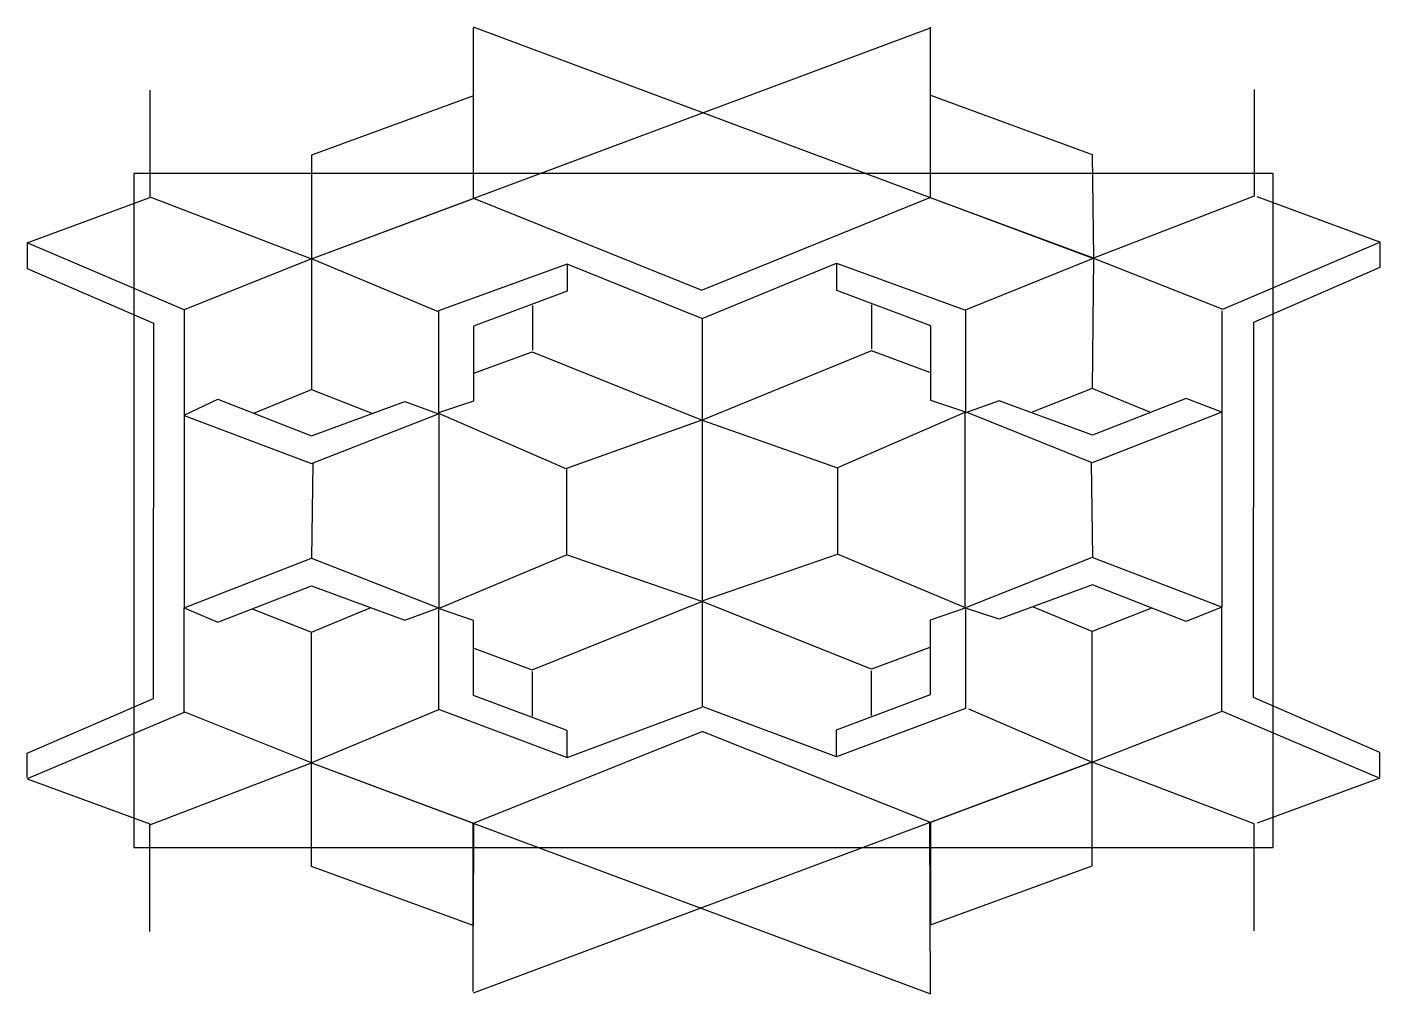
# Model space of a CAD drawing. Extents: x -21.1 to 63.1, y -65.8 to -5.5.
import ezdxf

# ---------------------------------------------------------------- set-up
doc = ezdxf.new("R2010")
doc.units = 0
doc.layers.add('CALQUE_1', color=7, linetype='CONTINUOUS')

# ---------------------------------------------------------------- blocks, each defined once
blk = doc.blocks.new('BLOCK_2')
at = {"layer": 'CALQUE_1', "color": 7}
for points in [[(-3.416, -19.992), (35.137, -5.593)], [(45.223, -19.946), (6.67, -5.547)], [(6.67, -16.036), (6.67, -5.593)], [(35.137, -16.036), (35.137, -5.547)], [(-13.501, -9.476), (-13.501, -16.132), (-3.416, -19.992), (6.67, -16.234), (6.67, -9.841), (-3.416, -13.528), (-3.416, -19.992)], [(55.309, -9.429), (55.309, -16.086), (45.307, -19.946), (35.137, -16.188), (35.137, -9.795), (45.223, -13.482), (45.307, -19.914)], [(4.489, -23.303), (-3.416, -19.992), (-11.353, -23.169), (-21.146, -18.995), (-13.501, -16.181)], [(6.67, -16.22), (20.904, -21.955)], [(35.137, -16.173), (20.907, -21.955)], [(37.318, -23.179), (45.307, -19.946), (53.353, -23.123), (63.147, -18.948), (55.502, -16.135)], [(-21.146, -18.974), (-21.146, -20.588), (-13.274, -24.005), (-13.274, -35.518)], [(63.147, -18.928), (63.147, -20.542), (55.275, -23.959), (55.275, -35.472)], [(-3.416, -19.992), (-3.416, -28.129)], [(45.307, -19.946), (45.223, -28.083)], [(12.51, -20.32), (12.51, -22.002), (6.67, -24.196), (6.67, -28.858), (4.489, -29.584)], [(20.9, -23.703), (12.51, -20.32), (4.489, -23.23), (4.489, -29.584)], [(20.907, -23.704), (29.297, -20.273), (37.318, -23.184), (37.318, -29.537)], [(29.297, -20.273), (29.297, -21.955), (35.137, -24.149), (35.137, -28.811), (37.318, -29.537)], [(-11.353, -23.169), (-11.353, -29.762), (-3.416, -32.75), (4.489, -29.65)], [(10.346, -22.902), (10.346, -25.679)], [(31.462, -22.855), (31.462, -25.633)], [(53.295, -23.233), (53.295, -29.558), (45.223, -32.704), (37.318, -29.537)], [(20.907, -23.703), (20.907, -47.899)], [(6.698, -27.127), (10.33, -25.783), (20.907, -30.053)], [(35.11, -27.081), (31.477, -25.736), (20.907, -30.053)], [(-7.009, -29.605), (-3.416, -28.129), (0.335, -29.605)], [(48.816, -29.558), (45.223, -28.083), (41.472, -29.558)], [(-11.353, -29.748), (-9.258, -28.746), (-3.432, -31.027), (2.383, -28.889), (4.489, -29.65)], [(53.295, -29.558), (51.066, -28.7), (45.239, -30.98), (39.424, -28.843), (37.318, -29.603)], [(-11.353, -29.605), (-11.353, -41.748)], [(4.489, -29.607), (12.464, -33.075)], [(4.52, -29.605), (4.52, -41.814)], [(20.9, -30.054), (12.464, -33.058), (12.464, -38.447)], [(20.907, -30.053), (29.343, -33.012), (29.343, -38.4)], [(37.318, -29.561), (29.343, -33.029)], [(37.288, -29.558), (37.288, -41.768)], [(53.295, -29.558), (53.295, -41.701)], [(-3.345, -32.75), (-3.432, -38.647)], [(45.152, -32.704), (45.239, -38.601)], [(-21.146, -52.324), (-21.146, -50.809), (-13.274, -47.392), (-13.274, -35.518)], [(63.147, -52.277), (63.147, -50.763), (55.275, -47.346), (55.275, -35.472)], [(-11.353, -48.228), (-11.353, -41.748), (-3.416, -38.647), (4.489, -41.748)], [(4.489, -41.791), (12.464, -38.447)], [(20.9, -41.344), (12.464, -38.447)], [(20.907, -41.319), (29.343, -38.4)], [(37.318, -41.744), (29.343, -38.4)], [(53.295, -48.221), (53.295, -41.701), (45.223, -38.601), (37.318, -41.744)], [(-11.353, -41.748), (-9.258, -42.651), (-3.432, -40.371), (2.383, -42.508), (4.489, -41.748)], [(53.295, -41.701), (51.066, -42.605), (45.239, -40.324), (39.424, -42.462), (37.318, -41.768)], [(20.907, -41.297), (20.907, -47.899)], [(-7.113, -41.814), (-3.416, -43.269), (0.237, -41.748)], [(12.51, -51.026), (12.51, -49.396), (6.67, -47.202), (6.67, -42.54), (4.489, -41.791)], [(4.489, -41.814), (4.489, -48.068), (12.51, -51.078)], [(6.698, -44.27), (10.33, -45.615), (20.9, -41.344)], [(35.11, -44.224), (31.477, -45.568), (20.907, -41.344)], [(29.297, -50.979), (29.297, -49.349), (35.137, -47.155), (35.137, -42.494), (37.318, -41.744)], [(37.318, -41.768), (37.318, -48.021), (29.297, -51.032)], [(48.921, -41.768), (45.223, -43.222), (41.57, -41.701)], [(-3.416, -51.405), (-3.416, -43.269)], [(45.223, -51.359), (45.223, -43.222)], [(10.346, -48.496), (10.346, -45.719)], [(31.462, -48.449), (31.462, -45.672)], [(12.51, -51.078), (20.9, -47.946)], [(29.297, -51.032), (20.907, -47.899)], [(4.489, -48.097), (-3.416, -51.405), (-11.309, -48.242), (-21.146, -52.403), (-13.501, -55.216)], [(37.511, -48.051), (45.223, -51.359), (53.31, -48.195), (63.147, -52.356), (55.502, -55.17)], [(6.67, -55.178), (20.907, -49.465)], [(35.137, -55.132), (20.907, -49.465)], [(-13.501, -61.922), (-13.501, -55.265), (-3.416, -51.405), (6.67, -55.163), (6.643, -61.556), (-3.416, -57.869), (-3.416, -51.405)], [(-3.416, -51.416), (35.137, -65.815)], [(45.072, -51.416), (6.643, -65.768)], [(55.309, -61.875), (55.309, -55.219), (45.223, -51.359), (35.137, -55.132), (35.137, -61.51), (45.223, -57.823), (45.223, -51.359)], [(6.643, -65.666), (6.643, -55.177)], [(35.137, -65.815), (35.11, -55.177)]]:
    blk.add_lwpolyline(points, dxfattribs=at)
at = {"layer": 'CALQUE_1'}
blk.add_lwpolyline([(-14.5, -56.681), (56.5, -56.681), (56.5, -14.681), (-14.5, -14.681), (-14.5, -56.681)], dxfattribs=at)

msp = doc.modelspace()

# ---------------------------------------------------------------- block references
at = {"layer": 'CALQUE_1'}
msp.add_blockref('BLOCK_2', (0, 0), dxfattribs=at)

doc.saveas('drawing.dxf')
